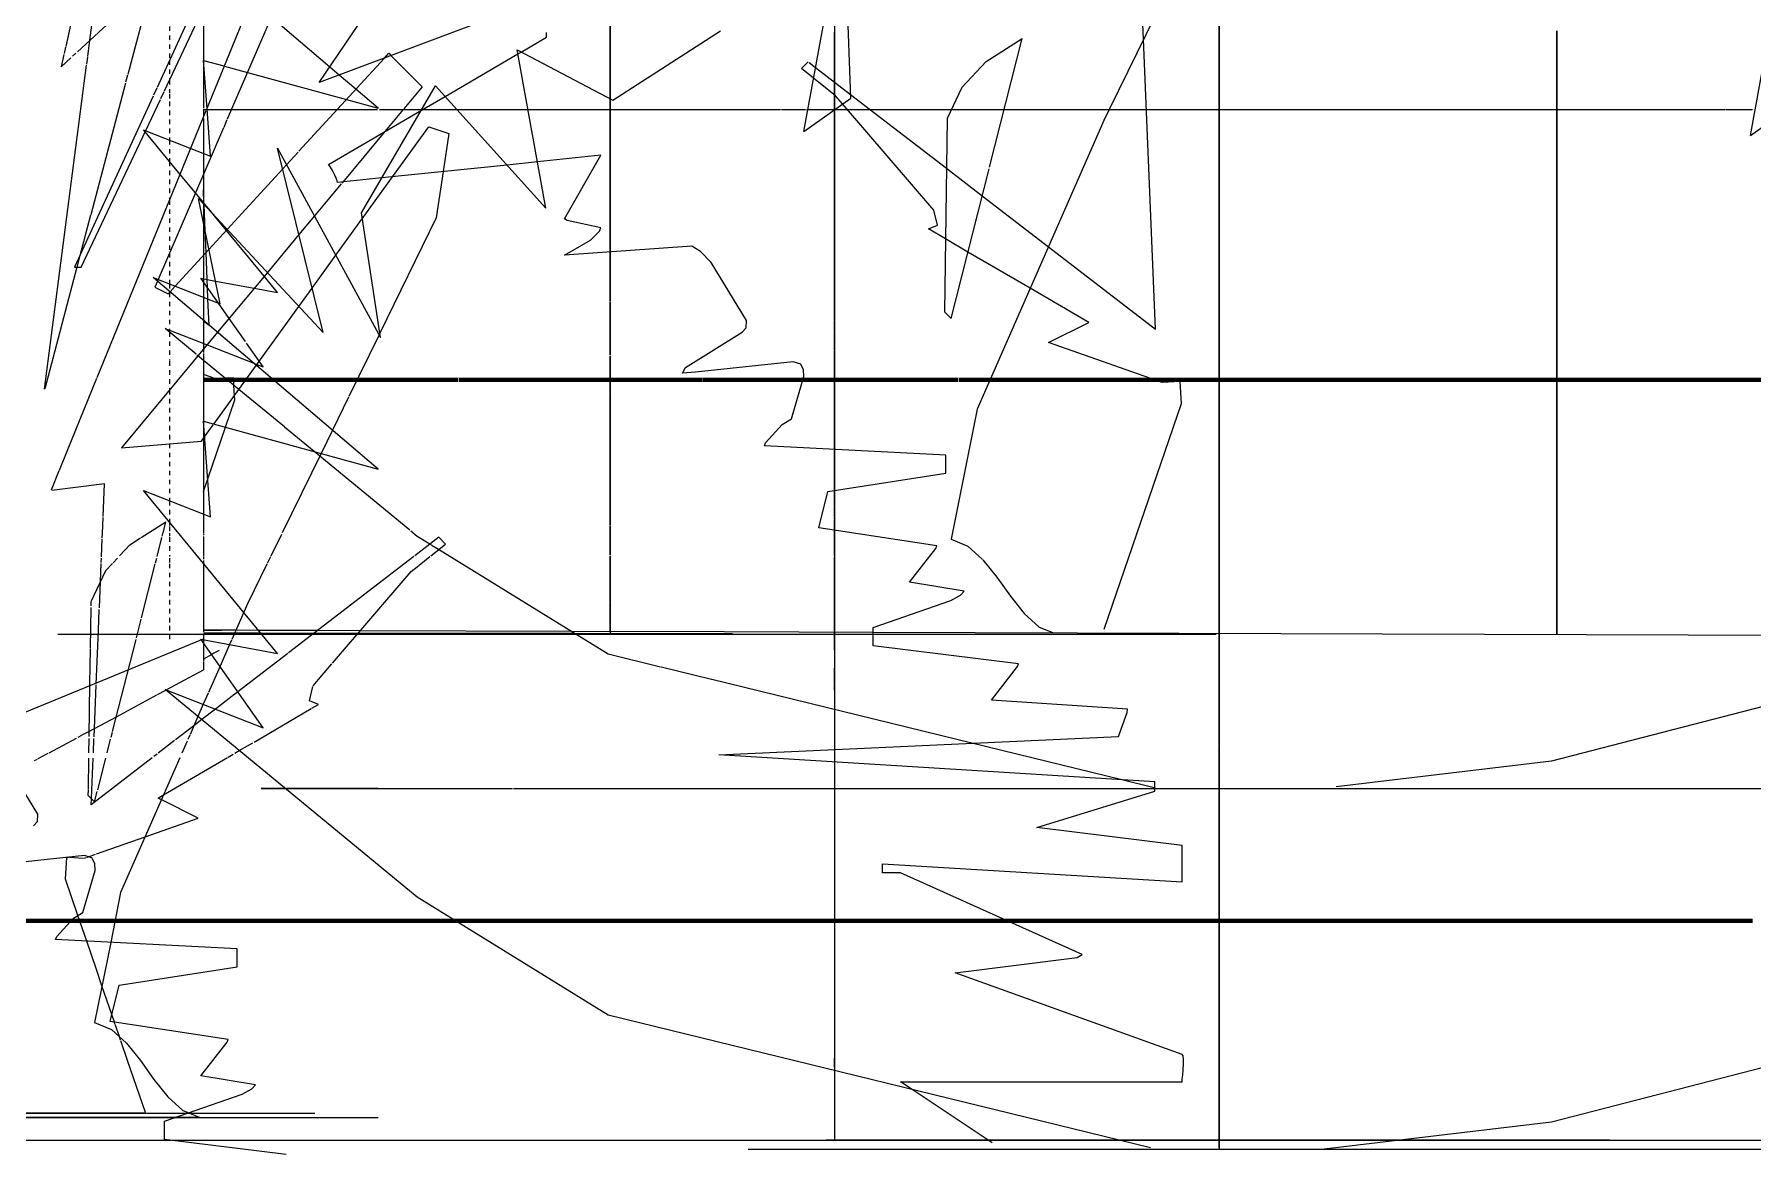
# Model space of a CAD drawing. Header units: inches. Extents: x -8991 to -6983, y -226 to 479.
# Drawn here: x -8402.32 to -8364.2, y -41.19 to -16.33 of the extents above; entities that cross this region are included whole.
import ezdxf

# ---------------------------------------------------------------- set-up
doc = ezdxf.new("R2010")
doc.units = ezdxf.units.IN
doc.header["$MEASUREMENT"] = 0
doc.linetypes.add('Dash 1_16_', pattern=[0.125, 0.0625, -0.0625])
for name, color, linetype, lineweight in [('A-DETL-1', 90, 'Dash 1_16_', 9), ('A-DETL-GENF', 92, 'Continuous', 9), ('C-TOPO', 7, 'Continuous', 9), ('C-TOPO-MAJR', 7, 'Continuous', 80), ('S-FNDN', 32, 'Continuous', 18)]:
    doc.layers.add(name, color=color, linetype=linetype, lineweight=lineweight)

# ---------------------------------------------------------------- blocks, each defined once
blk = doc.blocks.new('fountain grass 26747 - fountain grass 26747-1770214-Section 36')
at = {"layer": 'A-DETL-GENF'}
for p, q in [((-8395.998, -17.405), (-8394.583, -15.303)), ((-8391.162, -15.592), (-8395.998, -17.405)), ((-8390.96, -16.398), (-8390.96, -16.289)), ((-8393.208, -17.709), (-8391.594, -16.768)), ((-8391.594, -16.768), (-8391.523, -16.726)), ((-8391.523, -16.726), (-8390.96, -16.398)), ((-8393.731, -18.014), (-8393.208, -17.709)), ((-8395.796, -19.219), (-8393.731, -18.014)), ((-8389.752, -19.017), (-8391.159, -19.163)), ((-8390.557, -20.428), (-8389.752, -19.017)), ((-8395.763, -19.26), (-8395.796, -19.219)), ((-8395.726, -19.318), (-8395.763, -19.26)), ((-8395.688, -19.387), (-8395.726, -19.318)), ((-8395.652, -19.459), (-8395.688, -19.387)), ((-8391.834, -19.233), (-8394.612, -19.52)), ((-8391.159, -19.163), (-8391.834, -19.233)), ((-8395.623, -19.526), (-8395.652, -19.459)), ((-8395.602, -19.583), (-8395.623, -19.526)), ((-8395.595, -19.622), (-8395.602, -19.583)), ((-8394.612, -19.52), (-8395.595, -19.622)), ((-8390.502, -20.461), (-8390.557, -20.428)), ((-8389.752, -20.629), (-8390.502, -20.461)), ((-8390.557, -21.234), (-8389.983, -20.903)), ((-8389.983, -20.903), (-8389.782, -20.701)), ((-8389.782, -20.701), (-8389.752, -20.629)), ((-8387.737, -21.032), (-8390.557, -21.234)), ((-8387.545, -21.149), (-8387.737, -21.032)), ((-8387.307, -21.394), (-8387.545, -21.149)), ((-8386.523, -22.685), (-8387.307, -21.394)), ((-8386.62, -22.944), (-8386.528, -22.846)), ((-8386.528, -22.846), (-8386.523, -22.685)), ((-8387.874, -23.721), (-8386.62, -22.944)), ((-8385.488, -23.598), (-8387.652, -23.831)), ((-8385.319, -23.652), (-8385.488, -23.598)), ((-8387.938, -23.853), (-8387.874, -23.721)), ((-8387.652, -23.831), (-8387.938, -23.853)), ((-8385.52, -24.861), (-8385.251, -23.928)), ((-8385.257, -23.775), (-8385.319, -23.652)), ((-8385.251, -23.928), (-8385.257, -23.775)), ((-8386.102, -25.394), (-8385.728, -24.988)), ((-8385.728, -24.988), (-8385.52, -24.861)), ((-8386.125, -25.465), (-8386.102, -25.394)), ((-8382.095, -25.667), (-8386.125, -25.465)), ((-8382.095, -26.07), (-8382.095, -25.667)), ((-8384.714, -26.473), (-8382.095, -26.07)), ((-8384.916, -27.279), (-8384.714, -26.473)), ((-8382.296, -27.681), (-8384.916, -27.279)), ((-8382.901, -28.487), (-8382.323, -27.737)), ((-8382.323, -27.737), (-8382.296, -27.681)), ((-8381.692, -28.689), (-8382.901, -28.487)), ((-8383.707, -29.495), (-8381.986, -28.896)), ((-8381.986, -28.896), (-8381.772, -28.772)), ((-8381.772, -28.772), (-8381.692, -28.689)), ((-8383.707, -29.898), (-8383.707, -29.495)), ((-8380.483, -30.301), (-8383.707, -29.898)), ((-8381.087, -31.107), (-8380.509, -30.357)), ((-8380.509, -30.357), (-8380.483, -30.301)), ((-8378.065, -31.308), (-8381.087, -31.107)), ((-8378.266, -31.913), (-8378.076, -31.38)), ((-8378.076, -31.38), (-8378.065, -31.308)), ((-8387.132, -32.316), (-8378.266, -31.913)), ((-8377.46, -32.92), (-8387.132, -32.316)), ((-8380.08, -33.928), (-8377.46, -33.122)), ((-8377.46, -33.122), (-8377.46, -32.92)), ((-8376.856, -34.331), (-8380.08, -33.928)), ((-8376.856, -35.137), (-8376.856, -34.331)), ((-8383.505, -34.935), (-8383.505, -34.734)), ((-8383.505, -34.734), (-8376.856, -35.137)), ((-8383.102, -34.935), (-8383.505, -34.935)), ((-8379.072, -36.749), (-8383.102, -34.935)), ((-8381.893, -37.152), (-8379.186, -36.813)), ((-8379.186, -36.813), (-8379.072, -36.749)), ((-8376.856, -38.965), (-8381.893, -37.152)), ((-8376.834, -38.995), (-8376.856, -38.965)), ((-8376.826, -39.074), (-8376.834, -38.995)), ((-8376.834, -39.305), (-8376.827, -39.183)), ((-8376.827, -39.183), (-8376.826, -39.074)), ((-8383.102, -39.57), (-8376.856, -39.57)), ((-8382.843, -39.743), (-8383.102, -39.57)), ((-8376.856, -39.57), (-8376.852, -39.516)), ((-8376.852, -39.516), (-8376.844, -39.422)), ((-8376.844, -39.422), (-8376.834, -39.305)), ((-8381.071, -40.924), (-8382.843, -39.743))]:
    blk.add_line(p, q, dxfattribs=at)
blk = doc.blocks.new('fountain grass 26747 - fountain grass 26747-V11-Section 36')
at = {"layer": 'A-DETL-GENF'}
for p, q in [((-8402.246, -33.637), (-8403.03, -32.346)), ((-8402.343, -33.896), (-8402.251, -33.798)), ((-8402.251, -33.798), (-8402.246, -33.637)), ((-8401.211, -34.55), (-8403.375, -34.783)), ((-8401.042, -34.604), (-8401.211, -34.55)), ((-8400.98, -34.727), (-8401.042, -34.604)), ((-8401.243, -35.813), (-8400.974, -34.881)), ((-8400.974, -34.881), (-8400.98, -34.727)), ((-8401.451, -35.94), (-8401.243, -35.813)), ((-8401.825, -36.346), (-8401.451, -35.94)), ((-8401.848, -36.417), (-8401.825, -36.346)), ((-8397.818, -36.619), (-8401.848, -36.417)), ((-8397.818, -37.022), (-8397.818, -36.619)), ((-8400.437, -37.425), (-8397.818, -37.022)), ((-8400.639, -38.231), (-8400.437, -37.425)), ((-8398.019, -38.634), (-8400.639, -38.231)), ((-8398.624, -39.44), (-8398.045, -38.69)), ((-8398.045, -38.69), (-8398.019, -38.634)), ((-8397.415, -39.641), (-8398.624, -39.44)), ((-8397.495, -39.724), (-8397.415, -39.641)), ((-8399.43, -40.447), (-8397.708, -39.848)), ((-8397.708, -39.848), (-8397.495, -39.724)), ((-8399.43, -40.85), (-8399.43, -40.447)), ((-8396.731, -41.187), (-8399.43, -40.85))]:
    blk.add_line(p, q, dxfattribs=at)
blk = doc.blocks.new('lupin 26755 - lupin 26755-V12-Section 36')
at = {"layer": 'A-DETL-GENF'}
for p, q in [((-8401.088, -16.464), (-8400.375, -10.981)), ((-8398.498, -18.006), (-8397.136, -14.673)), ((-8399.715, -15.198), (-8400.248, -17.221)), ((-8401.135, -16.823), (-8401.088, -16.464)), ((-8402.094, -24.202), (-8401.16, -17.015)), ((-8401.157, -16.994), (-8401.137, -16.84)), ((-8400.3, -17.418), (-8401.071, -20.338)), ((-8400.253, -17.238), (-8400.295, -17.396)), ((-8400.925, -23.946), (-8398.506, -18.025)), ((-8401.073, -20.345), (-8401.304, -21.221)), ((-8401.309, -21.241), (-8401.377, -21.5)), ((-8401.377, -21.5), (-8402.09, -24.201)), ((-8401.592, -25.581), (-8400.932, -23.965)), ((-8401.765, -26.003), (-8401.594, -25.584)), ((-8401.943, -26.438), (-8401.769, -26.012)), ((-8400.763, -26.306), (-8401.933, -26.452)), ((-8400.793, -27.032), (-8400.763, -26.306)), ((-8400.808, -27.401), (-8400.794, -27.052)), ((-8400.813, -27.504), (-8400.809, -27.409)), ((-8400.83, -27.922), (-8400.814, -27.529)), ((-8393.348, -27.492), (-8393.88, -27.902)), ((-8393.524, -27.9), (-8393.2, -27.641)), ((-8393.2, -27.641), (-8393.348, -27.492)), ((-8400.853, -28.472), (-8400.836, -28.071)), ((-8400.836, -28.053), (-8400.831, -27.954)), ((-8393.902, -27.918), (-8396.679, -30.054)), ((-8393.96, -28.25), (-8393.792, -28.115)), ((-8393.786, -28.11), (-8393.545, -27.918)), ((-8400.878, -29.06), (-8400.853, -28.472)), ((-8395.708, -30.284), (-8393.96, -28.25)), ((-8400.898, -29.552), (-8400.879, -29.09)), ((-8400.948, -30.753), (-8400.898, -29.556)), ((-8396.7, -30.071), (-8397.803, -30.919)), ((-8395.935, -30.548), (-8395.722, -30.3)), ((-8400.997, -31.917), (-8400.949, -30.77)), ((-8396.219, -31.117), (-8396.141, -30.799)), ((-8396.137, -30.784), (-8395.938, -30.552)), ((-8397.929, -31.016), (-8398.302, -31.303)), ((-8397.821, -30.933), (-8397.924, -31.012)), ((-8396.017, -31.2), (-8396.219, -31.117)), ((-8396.161, -31.283), (-8396.017, -31.2)), ((-8398.606, -31.537), (-8398.781, -31.671)), ((-8398.302, -31.303), (-8398.606, -31.537)), ((-8397.447, -32.034), (-8396.177, -31.293)), ((-8401.011, -32.274), (-8400.998, -31.957)), ((-8399.212, -32.003), (-8399.57, -32.278)), ((-8398.781, -31.671), (-8399.19, -31.986)), ((-8399.71, -32.387), (-8401.059, -33.424)), ((-8401.046, -33.098), (-8401.016, -32.394)), ((-8399.599, -32.301), (-8399.672, -32.357)), ((-8399.454, -33.204), (-8398.036, -32.377)), ((-8398.017, -32.366), (-8397.909, -32.303)), ((-8397.875, -32.283), (-8397.773, -32.224)), ((-8397.773, -32.224), (-8397.472, -32.048)), ((-8401.054, -33.293), (-8401.046, -33.1)), ((-8401.059, -33.424), (-8401.054, -33.293)), ((-8399.576, -33.276), (-8399.454, -33.204)), ((-8399.502, -33.313), (-8399.574, -33.277)), ((-8398.687, -33.721), (-8399.491, -33.318)), ((-8399.863, -34.136), (-8398.687, -33.721)), ((-8400.941, -34.516), (-8399.863, -34.136)), ((-8401.631, -35.075), (-8401.601, -34.593)), ((-8401.601, -34.586), (-8401.563, -34.588)), ((-8401.541, -34.59), (-8401.231, -34.609)), ((-8401.208, -34.611), (-8401.176, -34.599)), ((-8401.156, -34.592), (-8401.119, -34.579)), ((-8401.119, -34.579), (-8400.963, -34.524)), ((-8401.355, -35.881), (-8401.631, -35.075)), ((-8401.159, -36.452), (-8401.355, -35.881)), ((-8400.952, -37.057), (-8401.159, -36.452)), ((-8400.82, -37.443), (-8400.952, -37.057)), ((-8400.601, -38.082), (-8400.82, -37.443)), ((-8400.545, -38.247), (-8400.601, -38.082)), ((-8400.533, -38.283), (-8400.545, -38.247)), ((-8400.435, -38.568), (-8400.528, -38.297)), ((-8400.409, -38.646), (-8400.434, -38.572)), ((-8400.247, -39.12), (-8400.403, -38.663)), ((-8399.858, -40.254), (-8400.246, -39.122)), ((-8404.302, -40.259), (-8399.858, -40.254)), ((-8398.931, -40.274), (-8403.402, -40.274)), ((-8398.862, -40.274), (-8398.931, -40.274)), ((-8396.101, -40.274), (-8398.862, -40.274)), ((-8396.101, -40.274), (-8396.365, -40.274))]:
    blk.add_line(p, q, dxfattribs=at)
blk = doc.blocks.new('lupin 26755 - lupin 26755-V16-Section 36')
at = {"layer": 'A-DETL-GENF'}
for p, q in [((-8377.712, -16.443), (-8377.741, -15.756)), ((-8368.546, -22.874), (-8368.546, -16.255)), ((-8368.546, -17.832), (-8368.546, -16.255)), ((-8368.546, -18.574), (-8368.546, -16.255)), ((-8368.546, -16.255), (-8368.546, -18.332)), ((-8364.246, -18.574), (-8363.834, -16.308)), ((-8377.444, -22.874), (-8377.712, -16.443)), ((-8368.546, -22.726), (-8368.546, -16.512)), ((-8368.546, -17.019), (-8368.546, -16.512)), ((-8385.304, -17.091), (-8385.156, -16.942)), ((-8385.031, -17.309), (-8385.304, -17.091)), ((-8385.134, -16.959), (-8384.988, -17.071)), ((-8384.988, -17.071), (-8384.21, -17.669)), ((-8368.546, -17.091), (-8368.546, -16.942)), ((-8368.546, -16.942), (-8368.546, -22.874)), ((-8368.546, -17.019), (-8368.546, -17.601)), ((-8368.546, -17.7), (-8368.546, -17.091)), ((-8384.543, -17.7), (-8385.031, -17.309)), ((-8384.391, -17.878), (-8384.543, -17.7)), ((-8382.366, -20.234), (-8384.391, -17.878)), ((-8384.21, -17.669), (-8382.084, -19.305)), ((-8368.546, -17.601), (-8368.546, -18.286)), ((-8368.546, -20.234), (-8368.546, -17.7)), ((-8368.546, -18.574), (-8368.546, -17.832)), ((-8364.246, -18.574), (-8363.207, -17.832)), ((-8368.546, -18.286), (-8368.546, -22.578)), ((-8368.546, -18.332), (-8368.546, -24.736)), ((-8382.084, -19.305), (-8381.29, -19.916)), ((-8381.29, -19.916), (-8379.823, -21.044)), ((-8382.486, -20.65), (-8382.284, -20.567)), ((-8382.284, -20.567), (-8382.366, -20.234)), ((-8368.546, -20.567), (-8368.546, -20.234)), ((-8368.546, -20.65), (-8368.546, -20.567)), ((-8382.107, -20.871), (-8382.486, -20.65)), ((-8381.607, -21.163), (-8382.107, -20.871)), ((-8368.546, -22.726), (-8368.546, -20.65)), ((-8380.228, -21.967), (-8381.607, -21.163)), ((-8379.823, -21.044), (-8377.444, -22.874)), ((-8378.927, -22.726), (-8380.228, -21.967)), ((-8379.817, -23.171), (-8378.927, -22.726)), ((-8368.546, -22.578), (-8368.546, -22.726)), ((-8368.546, -23.171), (-8368.546, -22.726)), ((-8377.296, -24.061), (-8379.817, -23.171)), ((-8368.546, -24.061), (-8368.546, -23.171)), ((-8376.903, -24.036), (-8377.296, -24.061)), ((-8376.873, -24.525), (-8376.903, -24.036)), ((-8368.546, -24.525), (-8368.546, -24.036)), ((-8368.546, -24.036), (-8368.546, -24.061)), ((-8378.586, -29.532), (-8376.873, -24.525)), ((-8368.546, -26.145), (-8368.546, -24.525)), ((-8368.546, -24.736), (-8368.546, -27.62)), ((-8368.546, -29.632), (-8368.546, -26.147)), ((-8368.546, -27.62), (-8368.546, -27.775)), ((-8368.546, -27.775), (-8368.546, -28.062)), ((-8368.546, -28.076), (-8368.546, -28.463)), ((-8368.546, -28.463), (-8368.546, -28.88)), ((-8368.546, -28.88), (-8368.546, -29.268)), ((-8368.546, -29.268), (-8368.546, -29.568)), ((-8368.546, -29.568), (-8368.546, -29.654))]:
    blk.add_line(p, q, dxfattribs=at)
blk = doc.blocks.new('lupin 26755 - lupin 26755-V17-Section 36')
at = {"layer": 'A-DETL-GENF'}
for p, q in [((-8389.546, -9.759), (-8389.546, -17.764)), ((-8389.546, -17.747), (-8389.546, -13.595)), ((-8389.546, -17.764), (-8389.546, -13.595)), ((-8385.246, -18.488), (-8384.356, -13.595)), ((-8384.207, -17.747), (-8384.356, -13.595)), ((-8376.647, -14.268), (-8378.466, -17.984)), ((-8389.546, -17.764), (-8389.546, -15.671)), ((-8389.546, -17.764), (-8389.546, -16.427)), ((-8389.546, -16.934), (-8389.546, -16.427)), ((-8381.203, -16.934), (-8380.402, -16.427)), ((-8381.128, -19.281), (-8380.402, -16.427)), ((-8389.546, -17.005), (-8389.546, -16.857)), ((-8389.546, -16.857), (-8389.546, -17.764)), ((-8389.546, -16.934), (-8389.546, -17.516)), ((-8389.546, -17.615), (-8389.546, -17.005)), ((-8381.203, -16.934), (-8381.743, -17.516)), ((-8389.546, -17.516), (-8389.546, -17.764)), ((-8381.743, -17.516), (-8382.067, -18.201)), ((-8389.546, -17.764), (-8389.546, -17.615)), ((-8389.546, -21.162), (-8389.546, -17.764)), ((-8389.546, -17.764), (-8389.546, -21.162)), ((-8389.546, -20.149), (-8389.546, -17.764)), ((-8389.546, -17.764), (-8389.546, -18.247)), ((-8389.546, -18.488), (-8389.546, -17.764)), ((-8389.546, -18.488), (-8389.546, -17.764)), ((-8389.546, -17.764), (-8389.546, -18.201)), ((-8389.546, -21.162), (-8389.546, -17.764)), ((-8385.246, -18.488), (-8384.207, -17.747)), ((-8389.546, -18.201), (-8389.546, -21.162)), ((-8389.546, -18.247), (-8389.546, -21.162)), ((-8382.067, -18.201), (-8382.131, -22.493)), ((-8378.595, -18.247), (-8381.406, -24.651)), ((-8378.468, -17.988), (-8378.595, -18.247)), ((-8381.983, -22.641), (-8381.138, -19.32)), ((-8398.557, -20.081), (-8398.569, -19.781)), ((-8398.556, -20.105), (-8398.557, -20.081)), ((-8398.532, -20.683), (-8398.556, -20.105)), ((-8389.546, -20.482), (-8389.546, -20.149)), ((-8389.546, -20.565), (-8389.546, -20.482)), ((-8389.546, -21.162), (-8389.546, -20.565)), ((-8398.511, -21.176), (-8398.532, -20.683)), ((-8398.486, -21.771), (-8398.511, -21.176)), ((-8389.546, -22.245), (-8389.546, -21.162)), ((-8389.546, -21.162), (-8389.546, -22.245)), ((-8389.546, -22.245), (-8389.546, -21.162)), ((-8389.546, -22.245), (-8389.546, -21.162)), ((-8389.546, -21.162), (-8389.546, -22.245)), ((-8389.546, -21.162), (-8389.546, -22.245)), ((-8398.479, -21.952), (-8398.486, -21.771)), ((-8398.468, -22.206), (-8398.479, -21.952)), ((-8398.444, -22.785), (-8398.468, -22.206)), ((-8389.546, -22.789), (-8389.546, -22.258)), ((-8389.546, -22.258), (-8389.546, -22.789)), ((-8389.546, -22.641), (-8389.546, -22.258)), ((-8389.546, -22.641), (-8389.546, -22.258)), ((-8389.546, -22.258), (-8389.546, -22.493)), ((-8389.546, -22.258), (-8389.546, -23.444)), ((-8398.569, -22.693), (-8398.444, -22.789)), ((-8389.546, -22.493), (-8389.546, -22.641)), ((-8389.546, -23.086), (-8389.546, -22.641)), ((-8382.131, -22.493), (-8381.983, -22.641)), ((-8389.546, -23.444), (-8389.546, -23.086)), ((-8389.546, -23.975), (-8389.546, -23.466)), ((-8389.546, -23.466), (-8389.546, -24.651)), ((-8398.296, -23.975), (-8398.569, -23.879)), ((-8398.085, -23.962), (-8398.296, -23.975)), ((-8397.903, -23.951), (-8398.085, -23.962)), ((-8397.892, -24.121), (-8397.903, -23.951)), ((-8389.546, -23.951), (-8389.546, -23.975)), ((-8389.546, -24.292), (-8389.546, -23.951)), ((-8397.879, -24.344), (-8397.892, -24.121)), ((-8397.873, -24.439), (-8397.879, -24.344)), ((-8389.546, -24.439), (-8389.546, -24.306)), ((-8398.081, -25.047), (-8397.873, -24.439)), ((-8389.546, -24.536), (-8389.546, -24.439)), ((-8389.546, -27.22), (-8389.546, -24.547)), ((-8389.546, -24.651), (-8389.546, -27.22)), ((-8381.406, -24.651), (-8381.983, -27.535)), ((-8398.474, -26.197), (-8398.082, -25.05)), ((-8398.569, -26.475), (-8398.474, -26.197)), ((-8389.546, -27.888), (-8389.546, -27.238)), ((-8389.546, -27.238), (-8389.546, -27.535)), ((-8389.546, -27.535), (-8389.546, -27.69)), ((-8389.546, -27.69), (-8389.546, -27.888)), ((-8381.983, -27.535), (-8381.607, -27.69)), ((-8381.607, -27.69), (-8381.283, -27.983)), ((-8389.546, -28.928), (-8389.546, -27.908)), ((-8389.546, -27.908), (-8389.546, -27.981)), ((-8389.546, -27.991), (-8389.546, -28.378)), ((-8381.274, -27.991), (-8380.966, -28.378)), ((-8389.546, -28.378), (-8389.546, -28.795)), ((-8380.966, -28.378), (-8380.666, -28.795)), ((-8389.546, -28.795), (-8389.546, -29.182)), ((-8389.546, -29.58), (-8389.546, -28.948)), ((-8380.666, -28.795), (-8380.358, -29.182)), ((-8389.546, -29.182), (-8389.546, -29.483)), ((-8380.358, -29.182), (-8380.025, -29.483)), ((-8401.803, -29.638), (-8401.078, -29.638)), ((-8401.067, -29.638), (-8400.902, -29.638)), ((-8400.902, -29.638), (-8400.356, -29.638)), ((-8400.356, -29.638), (-8400.035, -29.638)), ((-8400.035, -29.638), (-8398.21, -29.638)), ((-8397.881, -29.621), (-8398.569, -29.62)), ((-8398.21, -29.638), (-8398.12, -29.638)), ((-8398.11, -29.638), (-8397.888, -29.638)), ((-8397.888, -29.638), (-8397.278, -29.638)), ((-8397.292, -29.621), (-8397.881, -29.621)), ((-8396.117, -29.623), (-8397.292, -29.621)), ((-8397.278, -29.638), (-8396.138, -29.638)), ((-8396.138, -29.638), (-8395.637, -29.638)), ((-8395.14, -29.624), (-8396.117, -29.623)), ((-8395.637, -29.638), (-8395.153, -29.638)), ((-8395.153, -29.638), (-8392.721, -29.638)), ((-8390.335, -29.628), (-8395.14, -29.624)), ((-8392.721, -29.638), (-8390.318, -29.638)), ((-8386.828, -29.632), (-8390.335, -29.628)), ((-8390.318, -29.638), (-8389.546, -29.638)), ((-8389.546, -29.483), (-8389.546, -29.638)), ((-8389.546, -29.638), (-8389.546, -29.619)), ((-8389.546, -29.638), (-8383.707, -29.638)), ((-8383.707, -29.638), (-8376.102, -29.638)), ((-8380.025, -29.483), (-8379.71, -29.613))]:
    blk.add_line(p, q, dxfattribs=at)
blk = doc.blocks.new('yew 26768 - yew 26768-V19-Section 36')
at = {"layer": 'A-DETL-GENF'}
for p, q in [((-8376.034, -17.973), (-8376.034, -14.042)), ((-8376.034, -15.051), (-8376.034, -19.514)), ((-8395.765, -17.06), (-8397.066, -15.953)), ((-8398.57, -16.911), (-8398.12, -17.034)), ((-8398.49, -17.984), (-8398.57, -16.911)), ((-8398.103, -17.039), (-8397.594, -17.178)), ((-8395.555, -17.239), (-8395.765, -17.06)), ((-8376.034, -19.036), (-8376.034, -16.911)), ((-8376.034, -16.911), (-8376.034, -17.973)), ((-8397.594, -17.178), (-8395.398, -17.78)), ((-8395.188, -17.551), (-8395.555, -17.239)), ((-8395.398, -17.78), (-8394.692, -17.973)), ((-8394.692, -17.973), (-8395.188, -17.551)), ((-8398.411, -19.036), (-8398.49, -17.986)), ((-8399.862, -18.496), (-8399.899, -18.452)), ((-8399.899, -18.452), (-8399.85, -18.471)), ((-8399.084, -19.441), (-8399.862, -18.496)), ((-8399.85, -18.471), (-8398.849, -18.864)), ((-8376.034, -22.064), (-8376.034, -18.452)), ((-8376.034, -18.452), (-8376.034, -19.036)), ((-8398.849, -18.864), (-8398.411, -19.036)), ((-8398.746, -19.851), (-8399.084, -19.441)), ((-8376.034, -19.514), (-8376.034, -19.781)), ((-8376.034, -19.781), (-8376.034, -19.833)), ((-8398.392, -20.281), (-8398.746, -19.851)), ((-8376.034, -19.833), (-8376.034, -20.358)), ((-8398.06, -20.684), (-8398.392, -20.281)), ((-8376.034, -20.358), (-8376.034, -21.48)), ((-8397.222, -21.702), (-8398.06, -20.684)), ((-8396.923, -22.064), (-8397.222, -21.702)), ((-8376.034, -21.48), (-8376.034, -22.093)), ((-8398.236, -22.298), (-8398.624, -21.746)), ((-8398.624, -21.746), (-8398.302, -21.806)), ((-8398.302, -21.806), (-8397.443, -21.967)), ((-8397.443, -21.967), (-8396.923, -22.064)), ((-8376.034, -23.712), (-8376.034, -21.746)), ((-8376.034, -21.746), (-8376.034, -22.064)), ((-8376.034, -22.093), (-8376.034, -22.224)), ((-8397.999, -22.635), (-8398.236, -22.298)), ((-8376.034, -22.224), (-8376.034, -22.38)), ((-8376.034, -22.38), (-8376.034, -26.581)), ((-8398.732, -23.429), (-8399.421, -22.861)), ((-8399.421, -22.861), (-8398.49, -23.224)), ((-8397.639, -23.147), (-8397.999, -22.635)), ((-8376.034, -27.472), (-8376.034, -22.861)), ((-8376.034, -22.861), (-8376.034, -23.712)), ((-8398.49, -23.224), (-8397.451, -23.63)), ((-8397.33, -23.586), (-8397.612, -23.186)), ((-8398.69, -23.464), (-8398.713, -23.444)), ((-8397.783, -24.211), (-8398.69, -23.464)), ((-8397.451, -23.63), (-8397.382, -23.657)), ((-8397.242, -23.712), (-8397.33, -23.586)), ((-8397.382, -23.657), (-8397.242, -23.712)), ((-8396.772, -25.044), (-8397.783, -24.211)), ((-8396.109, -25.59), (-8396.768, -25.047)), ((-8395.989, -25.689), (-8396.109, -25.59)), ((-8393.989, -27.337), (-8395.989, -25.689)), ((-8376.034, -26.596), (-8376.034, -30.619)), ((-8393.826, -27.472), (-8393.971, -27.352)), ((-8393.546, -27.645), (-8393.826, -27.472)), ((-8393.496, -27.675), (-8393.546, -27.645)), ((-8393.353, -27.764), (-8393.491, -27.678)), ((-8389.591, -30.087), (-8393.353, -27.764)), ((-8376.034, -30.087), (-8376.034, -27.472)), ((-8388.428, -30.372), (-8389.591, -30.087)), ((-8376.034, -31.987), (-8376.034, -30.087)), ((-8387.299, -30.648), (-8388.411, -30.376)), ((-8381.521, -32.061), (-8387.291, -30.65)), ((-8376.034, -30.619), (-8376.034, -31.187)), ((-8376.034, -31.187), (-8376.034, -32.096)), ((-8363.735, -31.188), (-8368.664, -32.461)), ((-8378.193, -32.875), (-8381.521, -32.061)), ((-8376.034, -32.11), (-8376.034, -32.461)), ((-8376.034, -32.461), (-8376.034, -33.063)), ((-8368.664, -32.461), (-8373.439, -33.031)), ((-8397.285, -33.063), (-8396.755, -33.063)), ((-8396.755, -33.063), (-8397.285, -33.063)), ((-8396.71, -33.063), (-8396.755, -33.063)), ((-8396.755, -33.063), (-8396.71, -33.063)), ((-8395.213, -33.063), (-8396.71, -33.063)), ((-8396.71, -33.063), (-8395.213, -33.063)), ((-8395.074, -33.063), (-8395.209, -33.063)), ((-8395.209, -33.063), (-8395.074, -33.063)), ((-8394.702, -33.063), (-8395.074, -33.063)), ((-8395.074, -33.063), (-8392.506, -33.063)), ((-8392.506, -33.063), (-8391.709, -33.063)), ((-8391.692, -33.063), (-8389.138, -33.063)), ((-8389.138, -33.063), (-8385.102, -33.063)), ((-8385.102, -33.063), (-8380.527, -33.063)), ((-8380.527, -33.063), (-8377.46, -33.063)), ((-8377.473, -33.051), (-8378.193, -32.875)), ((-8377.46, -33.063), (-8375.546, -33.063)), ((-8375.546, -33.063), (-8368.299, -33.063)), ((-8368.299, -33.063), (-8362.964, -33.063))]:
    blk.add_line(p, q, dxfattribs=at)
blk = doc.blocks.new('yew 26768 - yew 26768-V20-Section 36')
at = {"layer": 'A-DETL-GENF'}
for p, q in [((-8376.034, -15.512), (-8376.034, -18.062)), ((-8389.485, -17.796), (-8387.094, -16.255)), ((-8376.034, -17.796), (-8376.034, -16.255)), ((-8390.973, -20.187), (-8391.61, -16.68)), ((-8391.61, -16.68), (-8389.485, -17.796)), ((-8376.034, -16.68), (-8376.034, -17.796)), ((-8376.034, -20.187), (-8376.034, -16.68)), ((-8376.034, -18.062), (-8376.034, -16.787)), ((-8376.034, -16.787), (-8376.034, -19.55)), ((-8395.064, -20.293), (-8393.417, -17.477)), ((-8393.417, -17.477), (-8390.973, -20.187)), ((-8376.034, -17.477), (-8376.034, -20.187)), ((-8376.034, -20.293), (-8376.034, -17.477)), ((-8376.034, -19.55), (-8376.034, -18.274)), ((-8376.034, -18.274), (-8376.034, -24.278)), ((-8395.914, -22.95), (-8396.923, -18.859)), ((-8396.923, -18.859), (-8394.639, -23.056)), ((-8376.034, -18.859), (-8376.034, -23.056)), ((-8376.034, -22.95), (-8376.034, -18.859)), ((-8398.199, -22.312), (-8398.677, -19.975)), ((-8398.677, -19.975), (-8395.914, -22.95)), ((-8376.034, -19.975), (-8376.034, -22.95)), ((-8376.034, -22.312), (-8376.034, -19.975)), ((-8394.639, -23.056), (-8395.064, -20.293)), ((-8376.034, -23.056), (-8376.034, -20.293)), ((-8394.692, -25.978), (-8399.686, -21.728)), ((-8399.686, -21.728), (-8398.199, -22.312)), ((-8376.034, -24.278), (-8376.034, -21.569)), ((-8376.034, -21.569), (-8376.034, -24.013)), ((-8376.034, -21.728), (-8376.034, -22.312)), ((-8376.034, -25.978), (-8376.034, -21.728)), ((-8376.034, -24.013), (-8376.034, -23.056)), ((-8376.034, -23.056), (-8376.034, -27.519)), ((-8398.411, -27.041), (-8398.57, -24.916)), ((-8398.57, -24.916), (-8394.692, -25.978)), ((-8376.034, -24.916), (-8376.034, -25.978)), ((-8376.034, -27.041), (-8376.034, -24.916)), ((-8396.923, -30.069), (-8399.899, -26.457)), ((-8399.899, -26.457), (-8398.411, -27.041)), ((-8376.034, -26.457), (-8376.034, -27.041)), ((-8376.034, -30.069), (-8376.034, -26.457)), ((-8376.034, -27.519), (-8376.034, -27.838)), ((-8376.034, -27.838), (-8376.034, -29.485)), ((-8376.034, -29.485), (-8376.034, -30.229)), ((-8397.242, -31.717), (-8398.624, -29.751)), ((-8398.624, -29.751), (-8396.923, -30.069)), ((-8376.034, -29.751), (-8376.034, -30.069)), ((-8376.034, -31.717), (-8376.034, -29.751)), ((-8376.034, -30.229), (-8376.034, -34.586)), ((-8393.826, -35.477), (-8399.421, -30.866)), ((-8399.421, -30.866), (-8397.242, -31.717)), ((-8376.034, -30.866), (-8376.034, -31.717)), ((-8376.034, -32.096), (-8376.034, -30.866)), ((-8376.034, -35.477), (-8376.034, -32.11)), ((-8376.034, -34.586), (-8376.034, -38.624)), ((-8389.591, -38.092), (-8393.826, -35.477)), ((-8376.034, -38.092), (-8376.034, -35.477)), ((-8377.556, -41.035), (-8389.591, -38.092)), ((-8376.034, -40.005), (-8376.034, -38.092)), ((-8376.034, -38.624), (-8376.034, -39.192)), ((-8376.034, -39.192), (-8376.034, -40.466)), ((-8363.728, -39.192), (-8368.664, -40.466)), ((-8376.034, -41.038), (-8376.034, -40.005)), ((-8376.034, -40.466), (-8376.034, -41.068)), ((-8368.664, -40.466), (-8373.705, -41.068)), ((-8386.484, -41.068), (-8385.102, -41.068)), ((-8385.102, -41.068), (-8380.527, -41.068)), ((-8380.527, -41.068), (-8375.546, -41.068)), ((-8375.546, -41.068), (-8368.299, -41.068)), ((-8375.469, -41.068), (-8373.705, -41.068)), ((-8368.299, -41.068), (-8362.964, -41.068))]:
    blk.add_line(p, q, dxfattribs=at)
blk = doc.blocks.new('fountain grass 26747 - fountain grass 26747-V21-Section 36')
at = {"layer": 'A-DETL-GENF'}
for p, q in [((-8384.569, -14.504), (-8384.569, -17.287)), ((-8384.569, -16.359), (-8384.569, -16.288)), ((-8384.569, -16.561), (-8384.569, -16.359)), ((-8384.569, -16.892), (-8384.569, -16.561)), ((-8384.569, -16.808), (-8384.569, -16.691)), ((-8384.569, -16.691), (-8384.569, -16.892)), ((-8384.569, -17.052), (-8384.569, -16.808)), ((-8384.569, -18.344), (-8384.569, -17.052)), ((-8384.569, -17.287), (-8384.569, -17.892)), ((-8384.569, -17.892), (-8384.569, -18.056)), ((-8384.569, -18.056), (-8384.569, -18.394)), ((-8384.569, -18.504), (-8384.569, -18.344)), ((-8384.569, -18.394), (-8384.569, -18.848)), ((-8384.569, -18.602), (-8384.569, -18.504)), ((-8384.569, -19.379), (-8384.569, -18.602)), ((-8384.569, -18.848), (-8384.569, -19.363)), ((-8384.569, -19.31), (-8384.569, -19.257)), ((-8384.569, -19.257), (-8384.569, -19.49)), ((-8384.569, -19.433), (-8384.569, -19.31)), ((-8384.569, -19.363), (-8384.569, -19.883)), ((-8384.569, -19.512), (-8384.569, -19.379)), ((-8384.569, -19.587), (-8384.569, -19.433)), ((-8384.569, -19.49), (-8384.569, -19.512)), ((-8384.569, -20.519), (-8384.569, -19.587)), ((-8384.569, -19.883), (-8384.569, -20.351)), ((-8384.569, -20.351), (-8384.569, -20.713)), ((-8384.569, -20.646), (-8384.569, -20.519)), ((-8384.569, -21.052), (-8384.569, -20.646)), ((-8384.569, -20.713), (-8384.569, -23.332)), ((-8384.569, -21.123), (-8384.569, -21.052)), ((-8384.569, -21.325), (-8384.569, -21.123)), ((-8384.569, -21.728), (-8384.569, -21.325)), ((-8384.569, -22.131), (-8384.569, -21.728)), ((-8384.569, -22.678), (-8384.569, -22.131)), ((-8384.569, -22.915), (-8384.569, -22.693)), ((-8384.569, -23.34), (-8384.569, -22.937)), ((-8384.569, -23.332), (-8384.569, -23.735)), ((-8384.569, -23.396), (-8384.569, -23.361)), ((-8384.569, -24.146), (-8384.569, -23.396)), ((-8384.569, -23.735), (-8384.569, -24.339)), ((-8384.569, -24.347), (-8384.569, -24.146)), ((-8384.569, -24.339), (-8384.569, -25.347)), ((-8384.569, -24.43), (-8384.569, -24.347)), ((-8384.569, -24.554), (-8384.569, -24.43)), ((-8384.569, -25.153), (-8384.569, -24.554)), ((-8384.569, -25.543), (-8384.569, -25.153)), ((-8384.569, -25.347), (-8384.569, -25.451)), ((-8384.569, -25.451), (-8384.569, -25.583)), ((-8384.569, -25.959), (-8384.569, -25.556)), ((-8384.569, -25.583), (-8384.569, -25.727)), ((-8384.569, -25.727), (-8384.569, -25.87)), ((-8384.569, -25.87), (-8384.569, -25.998)), ((-8384.569, -26.015), (-8384.569, -25.959)), ((-8384.569, -25.998), (-8384.569, -26.097)), ((-8384.569, -26.45), (-8384.569, -26.015)), ((-8384.569, -26.097), (-8384.569, -26.153)), ((-8384.569, -26.153), (-8384.569, -26.193)), ((-8384.569, -26.193), (-8384.569, -26.556)), ((-8384.569, -26.765), (-8384.569, -26.45)), ((-8384.569, -26.556), (-8384.569, -26.596)), ((-8384.569, -26.596), (-8384.569, -26.654)), ((-8384.569, -26.654), (-8384.569, -26.722)), ((-8384.569, -26.722), (-8384.569, -26.793)), ((-8384.569, -26.804), (-8384.569, -26.765)), ((-8384.569, -26.793), (-8384.569, -26.861)), ((-8384.569, -26.948), (-8384.569, -26.819)), ((-8384.569, -26.861), (-8384.569, -26.918)), ((-8384.569, -26.918), (-8384.569, -26.959)), ((-8384.569, -26.959), (-8384.569, -27.765)), ((-8384.569, -27.039), (-8384.569, -26.967)), ((-8384.569, -27.088), (-8384.569, -27.06)), ((-8384.569, -27.332), (-8384.569, -27.109)), ((-8384.569, -27.571), (-8384.569, -27.34)), ((-8384.569, -27.897), (-8384.569, -27.571)), ((-8384.569, -27.765), (-8384.569, -27.813)), ((-8384.569, -27.813), (-8384.569, -27.892)), ((-8384.569, -27.892), (-8384.569, -27.99)), ((-8384.569, -27.974), (-8384.569, -27.935)), ((-8384.569, -28.579), (-8384.569, -27.982)), ((-8384.569, -27.99), (-8384.569, -28.098)), ((-8384.569, -28.323), (-8384.569, -28.086)), ((-8384.569, -28.086), (-8384.569, -28.168)), ((-8384.569, -28.098), (-8384.569, -28.204)), ((-8384.569, -28.168), (-8384.569, -28.281)), ((-8384.569, -28.204), (-8384.569, -28.298)), ((-8384.569, -28.281), (-8384.569, -29.175)), ((-8384.569, -28.298), (-8384.569, -28.369)), ((-8384.569, -28.369), (-8384.569, -28.323)), ((-8384.569, -28.78), (-8384.569, -28.579)), ((-8384.569, -29.586), (-8384.569, -28.78)), ((-8384.569, -29.175), (-8384.569, -29.377)), ((-8384.569, -29.377), (-8384.569, -29.78)), ((-8384.569, -29.989), (-8384.569, -29.586)), ((-8384.569, -29.78), (-8384.569, -30.333)), ((-8384.569, -30.333), (-8384.569, -30.384)), ((-8384.569, -30.384), (-8384.569, -31.795)), ((-8384.569, -30.392), (-8384.569, -30.507)), ((-8384.569, -30.594), (-8384.569, -30.392)), ((-8384.569, -30.51), (-8384.569, -30.574)), ((-8384.569, -30.737), (-8384.569, -30.594)), ((-8384.569, -30.885), (-8384.569, -30.749)), ((-8384.569, -31.795), (-8384.569, -31.996)), ((-8384.569, -31.996), (-8384.569, -32.198)), ((-8384.569, -32.198), (-8384.569, -32.601)), ((-8384.569, -32.601), (-8384.569, -33.205)), ((-8384.569, -33.205), (-8384.569, -33.81)), ((-8384.569, -33.81), (-8384.569, -33.957)), ((-8384.569, -33.957), (-8384.569, -34.292)), ((-8384.569, -34.292), (-8384.569, -34.741)), ((-8384.569, -34.741), (-8384.569, -35.231)), ((-8384.569, -35.231), (-8384.569, -36.048)), ((-8384.569, -36.048), (-8384.569, -36.227)), ((-8384.569, -36.227), (-8384.569, -36.293)), ((-8384.569, -36.293), (-8384.569, -36.594)), ((-8384.569, -36.594), (-8384.569, -36.63)), ((-8384.569, -36.63), (-8384.569, -38.041)), ((-8384.569, -38.041), (-8384.569, -38.444)), ((-8384.569, -38.444), (-8384.569, -39.145)), ((-8384.569, -39.25), (-8384.569, -39.048)), ((-8384.569, -39.048), (-8384.569, -39.854)), ((-8384.569, -39.145), (-8384.569, -39.25)), ((-8384.569, -39.854), (-8384.569, -40.862)), ((-8408.866, -40.87), (-8401.651, -40.87)), ((-8401.651, -40.87), (-8399.293, -40.87)), ((-8399.273, -40.87), (-8393.474, -40.87)), ((-8393.474, -40.87), (-8384.569, -40.87)), ((-8381.159, -40.865), (-8384.755, -40.866)), ((-8384.569, -40.87), (-8371.615, -40.87)), ((-8378.253, -40.865), (-8381.159, -40.865)), ((-8372.002, -40.864), (-8378.253, -40.865)), ((-8367.372, -40.864), (-8372.002, -40.864)), ((-8371.615, -40.87), (-8362.078, -40.87))]:
    blk.add_line(p, q, dxfattribs=at)
blk = doc.blocks.new('lupin 26755 - lupin 26755-V22-Section 36')
at = {"layer": 'A-DETL-GENF'}
for p, q in [((-8399.433, -17.587), (-8397.303, -13.075)), ((-8401.033, -13.938), (-8401.625, -16.603)), ((-8396.353, -14.297), (-8398.04, -18.212)), ((-8401.365, -16.72), (-8399.07, -14.604)), ((-8398.907, -16.013), (-8399.596, -17.514)), ((-8401.628, -16.618), (-8401.66, -16.76)), ((-8401.471, -16.818), (-8401.397, -16.749)), ((-8394.561, -16.867), (-8394.458, -16.754)), ((-8394.458, -16.754), (-8394.404, -16.808)), ((-8401.664, -16.779), (-8401.725, -17.051)), ((-8401.725, -17.051), (-8401.509, -16.852)), ((-8396.449, -18.926), (-8394.561, -16.867)), ((-8394.404, -16.808), (-8393.716, -17.496)), ((-8399.604, -17.53), (-8399.675, -17.685)), ((-8393.716, -17.496), (-8394.123, -17.984)), ((-8399.685, -17.706), (-8401.428, -21.5)), ((-8401.28, -21.5), (-8399.524, -17.781)), ((-8399.514, -17.76), (-8399.441, -17.604)), ((-8398.048, -18.231), (-8398.12, -18.397)), ((-8394.135, -17.998), (-8394.543, -18.488)), ((-8398.124, -18.408), (-8399.574, -21.772)), ((-8394.543, -18.488), (-8395.478, -19.61)), ((-8394.371, -19.495), (-8393.568, -18.386)), ((-8393.568, -18.386), (-8393.123, -18.534)), ((-8393.123, -18.534), (-8393.249, -19.379)), ((-8396.724, -19.226), (-8396.465, -18.944)), ((-8398.039, -20.661), (-8396.81, -19.32)), ((-8396.81, -19.32), (-8396.724, -19.226)), ((-8393.249, -19.379), (-8393.403, -20.407)), ((-8395.511, -19.649), (-8396.105, -20.362)), ((-8395.478, -19.61), (-8395.501, -19.637)), ((-8395.044, -20.425), (-8394.371, -19.495)), ((-8396.105, -20.362), (-8396.45, -20.776)), ((-8395.63, -21.235), (-8395.052, -20.436)), ((-8393.403, -20.407), (-8394.653, -22.961)), ((-8398.446, -21.105), (-8398.039, -20.661)), ((-8396.45, -20.776), (-8397.151, -21.617)), ((-8399.194, -21.921), (-8398.446, -21.105)), ((-8396.157, -21.964), (-8395.63, -21.235)), ((-8401.428, -21.5), (-8401.28, -21.5)), ((-8397.151, -21.617), (-8398.257, -22.944)), ((-8399.59, -21.81), (-8399.648, -21.945)), ((-8399.648, -21.945), (-8399.352, -22.093)), ((-8399.574, -21.772), (-8399.59, -21.81)), ((-8399.352, -22.093), (-8399.31, -22.048)), ((-8399.31, -22.048), (-8399.194, -21.921)), ((-8396.451, -22.371), (-8396.157, -21.964)), ((-8397.396, -23.677), (-8396.451, -22.371)), ((-8398.257, -22.944), (-8400.39, -25.504)), ((-8394.671, -22.997), (-8395.342, -24.368)), ((-8394.653, -22.961), (-8394.671, -22.997)), ((-8398.338, -24.979), (-8397.396, -23.677)), ((-8395.35, -24.385), (-8395.707, -25.114)), ((-8398.544, -25.264), (-8398.353, -25)), ((-8395.707, -25.114), (-8395.96, -25.631)), ((-8400.39, -25.504), (-8398.61, -25.356)), ((-8398.61, -25.356), (-8398.544, -25.264)), ((-8395.96, -25.631), (-8396.824, -27.395)), ((-8399.949, -27.495), (-8399.402, -27.15)), ((-8399.483, -27.468), (-8399.467, -27.405)), ((-8399.466, -27.401), (-8399.402, -27.15)), ((-8396.839, -27.426), (-8397.077, -27.911)), ((-8400.203, -27.656), (-8400.434, -27.905)), ((-8400.203, -27.656), (-8399.968, -27.507)), ((-8399.598, -27.919), (-8399.49, -27.495)), ((-8400.588, -28.072), (-8400.743, -28.239)), ((-8400.478, -27.953), (-8400.572, -28.055)), ((-8399.944, -29.281), (-8399.638, -28.078)), ((-8399.633, -28.059), (-8399.606, -27.952)), ((-8397.165, -28.091), (-8397.595, -28.97)), ((-8397.084, -27.926), (-8397.155, -28.07)), ((-8400.743, -28.239), (-8401.067, -28.924)), ((-8401.067, -28.93), (-8401.068, -29.015)), ((-8397.595, -28.97), (-8397.676, -29.155)), ((-8401.069, -29.046), (-8401.082, -29.951)), ((-8400.056, -29.721), (-8399.951, -29.308)), ((-8397.676, -29.155), (-8397.94, -29.756)), ((-8401.083, -29.967), (-8401.094, -30.737)), ((-8400.584, -31.797), (-8400.065, -29.756)), ((-8397.99, -29.869), (-8398.201, -30.351)), ((-8397.95, -29.777), (-8397.99, -29.869)), ((-8398.201, -30.351), (-8398.458, -30.936)), ((-8401.094, -30.746), (-8401.112, -31.913)), ((-8398.573, -31.197), (-8398.691, -31.467)), ((-8398.463, -30.947), (-8398.573, -31.197)), ((-8398.691, -31.467), (-8398.865, -31.863)), ((-8401.112, -31.954), (-8401.117, -32.274)), ((-8400.706, -32.275), (-8400.628, -31.967)), ((-8400.618, -31.928), (-8400.59, -31.818)), ((-8398.93, -32.011), (-8399.048, -32.28)), ((-8398.873, -31.882), (-8398.915, -31.977)), ((-8401.119, -32.394), (-8401.129, -33.088)), ((-8400.914, -33.093), (-8400.736, -32.392)), ((-8399.093, -32.383), (-8400.406, -35.374)), ((-8401.13, -33.105), (-8401.131, -33.215)), ((-8400.983, -33.364), (-8400.924, -33.133)), ((-8401.131, -33.215), (-8400.983, -33.364)), ((-8400.406, -35.374), (-8400.627, -36.478)), ((-8400.627, -36.478), (-8400.983, -38.257)), ((-8400.983, -38.257), (-8400.607, -38.413)), ((-8400.607, -38.413), (-8400.274, -38.713)), ((-8400.274, -38.713), (-8399.966, -39.101)), ((-8399.966, -39.101), (-8399.666, -39.518)), ((-8399.666, -39.518), (-8399.358, -39.905)), ((-8399.358, -39.905), (-8399.025, -40.206)), ((-8408.546, -40.361), (-8399.183, -40.361)), ((-8399.182, -40.361), (-8404.377, -40.356)), ((-8403.424, -40.361), (-8399.183, -40.361)), ((-8399.183, -40.361), (-8394.69, -40.361)), ((-8399.183, -40.361), (-8394.69, -40.361)), ((-8398.649, -40.361), (-8399.182, -40.361)), ((-8399.025, -40.206), (-8398.893, -40.26)), ((-8398.893, -40.26), (-8398.649, -40.361))]:
    blk.add_line(p, q, dxfattribs=at)

msp = doc.modelspace()

# ---------------------------------------------------------------- linework, layer by layer
at = {"layer": 'A-DETL-1'}
for p, q in [((-8399.31938, -15.75696), (-8399.31938, -16.91069)), ((-8399.31938, -16.91069), (-8399.31938, -17.34679)), ((-8399.31938, -17.34679), (-8399.31938, -17.63795)), ((-8399.31938, -17.65811), (-8399.31938, -17.81421)), ((-8399.31938, -17.82439), (-8399.31938, -18.67918)), ((-8399.31938, -18.67918), (-8399.31938, -19.15512)), ((-8399.31938, -19.15512), (-8399.31938, -20.01673)), ((-8399.31938, -20.01673), (-8399.31938, -21.18129)), ((-8399.31938, -21.18129), (-8399.31938, -21.87199)), ((-8399.31938, -21.87199), (-8399.31938, -22.04009)), ((-8399.31938, -22.06663), (-8399.31938, -22.90097)), ((-8399.31938, -22.90097), (-8399.31938, -22.94486)), ((-8399.31938, -22.94486), (-8399.31938, -23.56774)), ((-8399.31938, -23.5867), (-8399.31938, -24.2193)), ((-8399.31938, -24.22019), (-8399.31938, -25.39529)), ((-8399.31938, -25.41463), (-8399.31938, -26.68414)), ((-8399.31938, -26.68414), (-8399.31938, -27.16009)), ((-8399.31938, -27.16009), (-8399.31938, -27.23287)), ((-8399.31938, -27.25293), (-8399.31938, -27.40033)), ((-8399.31938, -27.40136), (-8399.31938, -27.46325)), ((-8399.31938, -27.49061), (-8399.31938, -27.91792)), ((-8399.31938, -27.95212), (-8399.31938, -28.06042)), ((-8399.31938, -28.0793), (-8399.31938, -29.42885)), ((-8399.31938, -29.45604), (-8399.31938, -29.75))]:
    msp.add_line(p, q, dxfattribs=at)
at = {"layer": 'C-TOPO'}
for p, q in [((-8398.56025, -18), (-8398.51253, -18)), ((-8398.48876, -18), (-8397.94858, -18)), ((-8397.94858, -18), (-8395.59981, -18)), ((-8395.59981, -18), (-8394.70647, -18)), ((-8394.6615, -18), (-8394.1379, -18)), ((-8394.1366, -18), (-8393.72241, -18)), ((-8393.70672, -18), (-8392.94542, -18)), ((-8392.94542, -18), (-8391.37042, -18)), ((-8391.37042, -18), (-8385.76278, -18)), ((-8385.74702, -18), (-8385.21001, -18)), ((-8385.1927, -18), (-8385.15678, -18)), ((-8385.15678, -18), (-8384.56172, -18)), ((-8384.56172, -18), (-8384.28582, -18)), ((-8384.28582, -18), (-8383.78059, -18)), ((-8383.78059, -18), (-8381.97184, -18)), ((-8381.97184, -18), (-8380.80236, -18)), ((-8380.80236, -18), (-8378.49258, -18)), ((-8378.47405, -18), (-8377.64715, -18)), ((-8377.64715, -18), (-8364.81857, -18)), ((-8364.80261, -18), (-8364.2038, -18)), ((-8398.56938, -29.55167), (-8398.16136, -29.55435)), ((-8398.12583, -29.55319), (-8398.56938, -29.55167)), ((-8397.85146, -29.55413), (-8398.11953, -29.55321)), ((-8397.34641, -29.55586), (-8397.85146, -29.55413)), ((-8396.03642, -29.56034), (-8397.34641, -29.55586)), ((-8395.08883, -29.56359), (-8396.03642, -29.56034)), ((-8390.41324, -29.57959), (-8395.08883, -29.56359)), ((-8387.01978, -29.59121), (-8390.41324, -29.57959)), ((-8383.70671, -29.60255), (-8387.01978, -29.59121)), ((-8359.53779, -29.68528), (-8383.70671, -29.60255)), ((-8398.38481, -30.09052), (-8398.56938, -30.19203)), ((-8398.38481, -30.09052), (-8398.56938, -30.19203)), ((-8398.33962, -30.06567), (-8398.38481, -30.09052)), ((-8398.35328, -30.07318), (-8398.38038, -30.08808)), ((-8398.22021, -30), (-8398.33962, -30.06567)), ((-8398.22021, -30), (-8398.32019, -30.05498)), ((-8399.39375, -30.87691), (-8398.56958, -30.43477)), ((-8400.50158, -31.47123), (-8399.60433, -30.98988)), ((-8399.586, -30.98005), (-8399.4023, -30.8815)), ((-8400.98893, -31.73268), (-8400.50158, -31.47123)), ((-8401.99256, -32.27109), (-8401.38862, -31.9471)), ((-8401.35163, -31.92726), (-8401.26726, -31.882)), ((-8401.25699, -31.87648), (-8401.11228, -31.79886)), ((-8401.11006, -31.79766), (-8400.98893, -31.73268)), ((-8402.23413, -32.40069), (-8402.01175, -32.28139)), ((-8402.31755, -32.44544), (-8402.2525, -32.41055))]:
    msp.add_line(p, q, dxfattribs=at)
at = {"layer": 'C-TOPO-MAJR'}
for p, q in [((-8398.03889, -24), (-8398.56938, -24)), ((-8397.89955, -24), (-8398.03889, -24)), ((-8397.62967, -24), (-8397.89955, -24)), ((-8397.19427, -24), (-8397.62967, -24)), ((-8397.0165, -24), (-8397.18378, -24)), ((-8395.16182, -24), (-8397.0165, -24)), ((-8392.91978, -24), (-8395.16182, -24)), ((-8387.49463, -24), (-8392.89876, -24)), ((-8385.27167, -24), (-8387.48493, -24)), ((-8381.8328, -24), (-8385.27167, -24)), ((-8381.12035, -24), (-8381.81195, -24)), ((-8377.46762, -24), (-8381.12035, -24)), ((-8401.50644, -36), (-8406.85225, -36)), ((-8401.3139, -36), (-8401.50644, -36)), ((-8400.53143, -36), (-8401.3139, -36)), ((-8392.97851, -36), (-8400.53143, -36)), ((-8380.73612, -36), (-8392.97851, -36)), ((-8365.65907, -36), (-8380.73612, -36)), ((-8364.19885, -36), (-8365.65881, -36))]:
    msp.add_line(p, q, dxfattribs=at)
at = {"layer": 'C-TOPO-MAJR', "flags": 128}
for points in [[(-8365.37066, -24), (-8368.87328, -24), (-8377.46762, -24)], [(-8360.88858, -24), (-8364.37328, -24), (-8365.36407, -24)]]:
    msp.add_lwpolyline(points, dxfattribs=at)
at = {"layer": 'S-FNDN'}
for p, q in [((-8398.56938, -14.1677), (-8398.56938, -17.97449)), ((-8398.56938, -17.99589), (-8398.56938, -18.16159)), ((-8398.56938, -18.20015), (-8398.56938, -22.67839)), ((-8398.56938, -22.69278), (-8398.56938, -23.39098)), ((-8398.56938, -23.41071), (-8398.56938, -25.03289)), ((-8398.56938, -25.04707), (-8398.56938, -25.29185)), ((-8398.56938, -25.31668), (-8398.56938, -27.40136)), ((-8398.56938, -27.41429), (-8398.56938, -27.44276)), ((-8398.56938, -27.47121), (-8398.56938, -27.91566)), ((-8398.56938, -27.92919), (-8398.56938, -27.97867)), ((-8398.56938, -28.00856), (-8398.56938, -28.06387)), ((-8398.56938, -28.08351), (-8398.56938, -29.58768)), ((-8398.56938, -29.63203), (-8398.56938, -29.75564)), ((-8398.61196, -29.76749), (-8402.91226, -31.5342)), ((-8398.58748, -29.75744), (-8398.61185, -29.76745)), ((-8398.56938, -29.75), (-8398.58312, -29.75564)), ((-8398.56938, -29.77143), (-8398.56938, -30.23356)), ((-8398.56938, -30.24459), (-8398.56938, -30.43471))]:
    msp.add_line(p, q, dxfattribs=at)

# ---------------------------------------------------------------- block references
at = {"layer": 'A-DETL-GENF'}
for name in ['lupin 26755 - lupin 26755-V17-Section 36', 'lupin 26755 - lupin 26755-V16-Section 36', 'fountain grass 26747 - fountain grass 26747-V21-Section 36', 'fountain grass 26747 - fountain grass 26747-1770214-Section 36', 'lupin 26755 - lupin 26755-V12-Section 36', 'lupin 26755 - lupin 26755-V22-Section 36', 'fountain grass 26747 - fountain grass 26747-V11-Section 36', 'yew 26768 - yew 26768-V19-Section 36', 'yew 26768 - yew 26768-V20-Section 36']:
    msp.add_blockref(name, (0, 0), dxfattribs=at)

doc.saveas('drawing.dxf')
